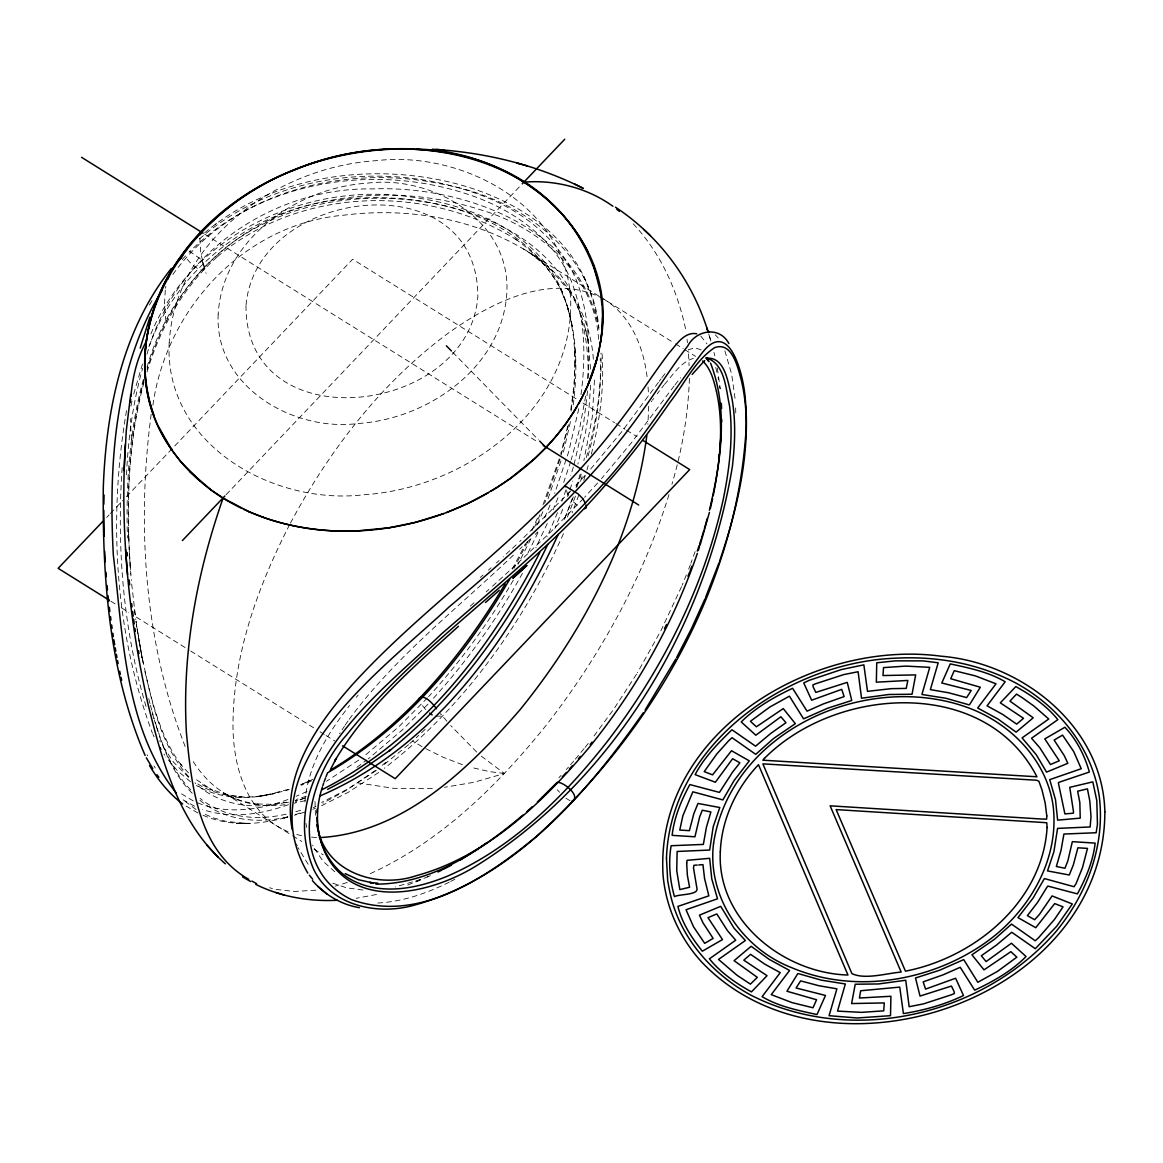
<?xml version="1.0" encoding="UTF-8"?>
<svg xmlns="http://www.w3.org/2000/svg" width="1163" height="1163" viewBox="0 0 1163 1163"><rect width="100%" height="100%" fill="white"/><g stroke="black" fill="none" stroke-linecap="round" stroke-linejoin="round"><path stroke-width="0.75" stroke-dasharray="5 3.75" d="M594.467 380.083L592.272 417.27L583.87 460.693M588.144 378.062C588.667 345.571 583.637 311.742 566.512 283.554C536.288 235.217 479.81 210.837 425.44 201.999C364.906 192.346 300.069 200.806 247.123 232.876C197.085 262.649 163.256 314.301 147.047 369.441M648.707 406.163L647.907 424.35M590.673 385.113L588.667 412.589L585.571 432.243L577.895 464.095M126.505 474.824C128.177 438.902 132.8 402.965 142.627 368.308M315.028 801.554L315.449 817.037M689.412 378.324C688.22 414.202 682.158 449.863 671.923 484.273M304.968 801.976C307.788 765.705 327.544 733.446 349.598 705.49M122.159 467.657C116.591 548.267 123.336 630.39 146.465 707.976M587.577 390.87L583.521 424.059L573.766 465.636M587.664 378.716C590.121 350.339 588.856 321.293 580.904 293.817C568.751 248.766 530.27 215.388 488.242 198.044C394.257 159.535 277.099 170.932 199.338 239.04M199.862 238.342L200.748 253.301L206.069 273.378M581.02 394.62C585.919 357.434 585.367 318.328 571.978 282.827C556.016 241.148 517.361 212.64 476.714 197.405C380.984 161.919 262.518 178.302 189.104 252.298M573.185 404.913C578.563 365.327 576.572 323.445 560.057 286.578C533.744 232.426 472.948 205.895 416.18 197.826C310.259 179.436 192.549 232.847 150.579 334.653M165.277 290.11L164.506 304.299L165.931 321.25M585.687 396.118L579.247 430.281L571.193 459.894M571.106 411.091L574.1 387.846L575.133 360.007L574.013 385.447L570.684 410.597M151.161 414.29C136.507 525.56 144.343 643.677 186.051 748.768M165.568 288.235L165.902 286.389M570.466 421.631L563.343 452.48M568.605 424.699L560.973 455.969M126.52 410.626C108.174 517.651 114.556 631.233 152.469 733.359M152.905 405.117C166.527 308.384 244.652 223.703 344.059 215.155C405.175 207.479 469.867 217.35 523.306 248.897L598.654 295.925M578.811 408.664L568.605 452.073L554.664 493.403M130.91 406.105L132.073 400.93M567.748 426.065L560.682 454.151M133.716 394.01L142.715 363.176M143.979 382.264C127.392 444.717 125.967 510.135 130.779 574.246M144.038 379.778C126.651 445.051 125.778 513.566 131.375 580.497M588.1 455.911C596.546 424.291 601.504 391.538 600.224 358.756M591.342 454.079C599.89 420.759 604.644 386.131 601.911 351.72M143.369 379.414C129.151 430.906 125.88 484.782 127.436 537.975M586.268 457.553C595.936 423.637 601.94 388.398 600.98 353.043M668.987 494.624C643.212 577.866 600.399 655.321 547.133 724.084C498.055 785.258 440.007 842.623 367.479 874.925M586.922 470.07L588.216 465.68M573.344 467.046L570.771 475.536M580.163 474.228L576.048 487.442M560.959 460.839L547.977 498.927M147.018 372.029C159.971 328.329 183.173 286.956 217.539 256.558L216.391 257.561C298.266 187.127 427.315 182.824 517.259 240.334L514.831 238.662C534.515 252.269 551.495 270.238 561.991 291.898C522.754 212.611 422.111 190.383 341.035 199.585C255.831 207.77 178.593 266.022 148.937 346.618M559.243 458.905L542.859 505.236M560.028 459.109L544.618 503.419M583.768 480.319L585.149 475.914M570.713 461.391L563.692 482.456M580.526 481.293L583.157 473.094M147.047 367.246C170.205 284.194 240.523 216.609 326.003 201.315C377.335 190.674 431.458 193.887 481.293 210.023C540.097 227.367 594.729 274.991 598.596 339.378M567.66 496.499L569.361 491.368M569.928 489.667L572.778 481.119M581.253 474.097L576.63 487.733M146.974 354.206C174.217 255.802 271.11 187.156 372.494 188.915C464.328 185.324 581.195 228.006 598.916 329.42M572.356 498.36L563.474 521.882M566.061 489.739L561.947 501.166M695.14 551.596L690.909 563.226M578.796 495.06L572.138 512.839M575.467 496.092L566.541 519.25M573.33 496.877L564.244 519.817M562.747 509.278L554.882 528.467M688.67 569.07L690.371 564.695M558.036 497.619L553.123 509.787M557.499 512.621L547.119 536.986M686.359 574.929L682.158 585.193M550.026 505.062L543.368 520.748M542.888 511.72L536.783 525.923M681.547 586.661L660.889 630.768L637.411 672.752M537.437 518.087L531.665 530.939M534.486 527.319L540.054 514.584M563.503 533.628C522.885 623.979 463.223 707.497 384.357 768.278M547.25 523.481L535.852 547.744M537.917 532.727L526.941 555.114M530.909 538.687L518.015 564.244M527.784 541.624L513.93 568.387M289.645 524.615C258.448 585.454 234.054 651.992 233.022 721.075C232.12 763.321 245.509 814.725 288.671 831.908M290.43 523.132C329.492 450.197 381.362 382.627 448.264 333.17C491.019 302.671 550.07 272.069 601.998 298.091M512.316 569.143L525.545 543.746L524.891 544.269M522.478 573.272C497.459 618.338 467.526 660.758 432.84 698.919M513.276 580.163C489.39 621.914 461.042 661.151 428.58 696.652M149.416 305.026L152.004 300.563M636.554 674.177L613.817 709.081L592.258 738.36M339.581 733.737L340.178 732.777M342.024 729.899L344.553 726.032M345.207 725.072L348.551 720.26M349.249 719.286C395.522 656.266 458.222 607.856 514.337 554.213M658.432 382.394L621.653 431.851L589.045 470.986M659.319 381.202L661.078 378.833M661.921 377.699L666.079 372.247M653.664 398.516L652.428 400.145M651.193 401.802L651.818 400.973M172.851 274.497C233.545 189.976 348.638 162.718 446.548 185.106C518.698 198.335 591.996 250.583 598.916 328.01M657.226 393.806L659.523 390.812M674.133 385.956L631.465 442.696L601.489 478.647M674.976 384.88L680.588 377.786M661.747 387.933L663.899 385.171M664.436 384.502C672.883 375.009 680.442 362.274 693.293 358.422M585.149 747.329L589.234 742.227M584.117 748.594L574.784 759.817M356.212 697.378L358.117 695.125M570.582 764.687L573.737 761.053M566.352 769.499L568.474 767.115M597.622 482.994L584.553 497.313M585.134 475.362L573.984 487.53M558.894 777.756L561.031 775.416M427.388 697.945L399.418 726.163L365.822 754.772M427.984 704.167L402.151 730.073L368.235 758.93M182.169 259.553L185.629 255.86C186.167 261.631 208.758 279.629 203.147 263.827M583.521 498.433L550.564 532.102L516.939 563.997M570.829 490.888L519.701 541.551M106.633 517.433L109.118 514.831M110.354 513.523L122.726 500.541M126.447 496.63L352.622 259.233L578.462 400.188M226.102 494.682L521.009 185.15M535.213 534.369L537.742 531.898M425.149 729.346L416.238 737.749M530.095 539.298L526.199 543.019M522.274 546.741L519.643 549.227M512.476 548.282L517.288 543.79M509.801 550.724L503.143 556.844M515.616 565.218L490.263 588.231M496.441 562.936L499.116 560.508M409.841 743.535L414.958 738.912M488.373 570.204L491.062 567.777M486.265 591.822L488.925 589.423M480.319 577.43L483.008 575.031M470.332 606.097L474.3 602.55M408.562 744.654L381.522 766.65M204.673 232.804C267.635 179.829 355.704 164.274 435.311 179.073C497.735 190.514 563.677 224.168 588.115 286.287M382.162 765.269L385.956 762.245M356.867 767.376L366.81 759.991M375.344 770.473L345.469 790.811L322.849 803.226M358.786 760.064L326.527 781.26M378.745 772.421L348.1 792.41L320.799 806.09M376.361 770.444L348.507 788.659L321.686 802.397M215.17 224.343L216.565 223.412M450.677 881.423L454.864 879.272M449.296 882.15C426.763 893.358 402.354 901.877 377.03 903.07M312.803 779.384L300.926 784.705L311.524 779.85M307.047 791.465L296.085 796.335M304.837 797.949L295.228 802.077M313.109 807.747L315.885 806.511M311.48 780.896L301.159 785.316M407.733 885.058L428.725 876.364M427.359 876.96L430.31 875.681M415.961 881.859L422.373 879.097M301.013 784.632L303.616 783.571M312.789 809.303L315.449 808.285M420.788 879.359L395.449 886.962M288.453 804.651C261.268 814.493 230.579 819.115 202.653 809.492M287.959 799.519C259.262 810.16 226.305 814.74 197.288 802.703M295.344 814.667L300.752 812.763M306.349 796.161L296.172 799.548M347.286 882.47L335.264 886.119M481.308 756.154L504.466 773.497L473.893 782.292L444.499 787.307M288.148 789.473L263.289 795.739L275.122 793.399L256.049 796.64L271.168 794.344L289.296 789.575M304.851 812.123L294.457 815.219M295.925 811.687L300.912 810.204M203.045 815.263C229.547 826.922 260.018 824.843 287.319 817.153M304.837 798.138L295.344 800.813L297.757 800.246M284.659 817.923L287.93 817.008M305.186 800.653L294.384 803.168M286.2 802.194C255.031 810.204 218.935 805.741 194.933 782.859M287.654 816.862C257.445 824.145 222.918 820.293 198.8 799.315M376.507 894.478L356.154 898.316M286.113 814.158C256.979 820.962 223.878 817.894 200.051 798.327M288.526 802.252L270.688 804.287L256.543 803.953L258.986 804.244C246.512 802.804 234.228 799.33 223.354 792.919C242.704 804.665 266.225 807.82 288.337 804.229M266.342 795.23C242.893 799.737 217.336 797.891 196.445 785.534M261.588 795.928C238.837 799.112 214.515 795.463 195.282 782.336M432.374 788.456L393.559 788.325L357.957 782.903M315.914 890.175L294.384 891.469L274.526 889.259L269.642 887.732M436.038 716.19L442.522 716.074L440.864 714.053M244.419 823.302L249.202 823.288L236.263 823.23L244.419 823.302L226.058 821.354L213.178 817.807L202.42 813.126M316.54 837.491L310.259 837.055M238.778 796.771L242.064 796.96L225.186 794.314L209.587 788.674M362.958 890.029L346.4 887.791L332.778 883.197M504.466 773.497L489.449 771.621L470.201 767.158M301.624 835.717L295.009 834.06M462.394 764.716L442.74 757.055L425.76 748.667M569.957 800.653L565.858 798.24M235.798 799.039C217.248 791.378 202.333 776.695 192.04 759.686M194.541 806.206L183.085 799.839M193.305 800.944L178.332 791.945M189.206 251.063L202.202 260.163L201.984 259.305M197.928 813.01L184.176 804.956M202.289 784.734L212.785 790.404L194.701 778.585M421.995 746.588L412.618 741.064M701.115 349.845L695.023 347.839L688.38 349.714L689.078 365.749M603.408 298.935C630.608 314.868 643.401 346.676 647.05 376.696M600.195 296.885L674.017 342.954M675.558 343.914L683.248 348.711M684.774 349.67L695.547 356.387M583.041 403.038L614.515 422.678M616.012 423.623L625.011 429.234M626.508 430.179L637.019 436.721M204.732 234.185L537.117 441.62M110.819 601.198L115.311 604.004M121.315 607.74L128.817 612.436M136.333 617.117L189.162 650.088M190.674 651.033L317.034 729.899M320.043 731.774L324.535 734.58M326.047 735.51L335.046 741.136M225.404 793.835L291.084 834.83M292.611 835.775L301.769 841.503M313.981 849.135L323.154 854.849M196.024 809.506L182.94 799.679M523.306 248.897C564.171 271.27 591.153 314.475 593.421 360.923M577.182 505.135L571.178 499.886M190.514 781.754L177.183 770.458L165.946 756.982M334.784 871.799L322.965 861.158L313.879 847.638M542.191 262.068L528.54 251.891L551.829 270.659L568.489 290.227L567.282 288.337C578.084 303.79 584.393 321.904 587.94 340.294L585.44 328.795L585.948 331.135M188.566 777.364L173.505 762.128L161.424 743.986M700.722 336.034L706.973 343.943M476.685 752.054L450.663 725.523M188.479 772.901L180.338 763.902L182.431 766.722C161.119 739.072 152.716 704.269 144.764 670.949M452.683 352.244L538.411 439.803M192.229 793.282C175.657 776.666 165.553 754.932 158.372 732.879M557.222 789.735L559.621 792.265M190.703 789.881C175.133 773.933 165.422 753.406 158.517 732.457M188.799 776.782C158.095 742.721 150.463 694.747 140.897 651.687M715.347 334.828L718.211 338.011M425.6 709.561L420.352 702.975M633.166 223.776C660.86 253.127 677.84 291.361 685.923 330.583M446.897 721.22L440.632 713.777M308.137 864.283L298.048 847.667M153.923 765.995L155.275 767.929M164.012 754.191L164.637 755.121M147.061 754.787L147.643 755.848M159.709 740.816L160.276 741.878M154.054 736.79L152.993 734.522M312.643 845.123L313.051 845.966M568.096 495.423L566.308 490.045M583.841 276.256L592.752 299.56L597.986 322.006M296.478 843.902L297.248 845.806M724.869 350.819L731.687 374.297L735.263 400.072M158.168 731.44L157.165 728.358M157.906 731.498L154.286 719.97M156.816 727.311L153.981 718.036M708.761 334.115L711.204 342.198M204.107 267.185L202.362 260.788M709.532 336.529L710.869 341.035M152.557 713.951L153.85 718.458M152.193 711.741L153.094 714.896M203.016 263.318L202.406 260.977M150.449 705.287L151.757 710.128M570.655 318.662L566.599 304.095L560.653 289.238L566.599 304.095L570.655 318.662L567.922 308.05L572.632 328.068M713.966 352.447L714.838 355.893M148.762 698.643L150.027 703.63M715.739 367.406L717.629 375.344M306.727 827.46L305.913 823.346M570.263 317.005L573.839 338.942L575.162 362.609L574.784 347.897L575.06 356.561M718.065 377.452L718.501 379.603M141.697 656.034L142.075 657.996L136.42 624.604L143.601 665.614M142.075 657.996L137.205 629.445M717.309 367.944L720.275 388.878M138.906 640.58L140.621 650.233M587.431 338.011L590.673 369.747M719.65 386.32L719.984 388.631M136.013 621.246L136.711 626.188L136.042 621.216M131.681 583.971L135.809 619.559M134.457 609.616L135.548 617.946M687.013 339.276L687.449 342.751M131.477 439.658L130.271 418.593M648.067 386.872L648.561 395.638M130.256 566.512L129.195 548.834M128.773 539.239L128.541 531.055M735.656 407.922L735.772 413.417M169.202 342.751C163.809 444.193 272.942 505.556 363.699 494.769C461.188 488.562 564.462 416.383 570.553 312.716C575.947 211.273 466.828 149.911 376.071 160.683C278.582 166.905 175.279 239.069 169.202 342.751M218.179 314.155C214.414 386.363 292.872 432.011 358.073 423.506C428.188 419.043 502.489 367.13 506.864 292.553C510.63 220.359 432.156 174.712 366.97 183.202C296.841 187.679 222.54 239.593 218.179 314.155M246.004 305.695C245.262 442.522 468.238 415.961 477.819 296.958C478.545 160.131 255.584 186.691 246.004 305.695M287.523 817.022L284.048 817.952L287.523 817.037"/><path stroke-width="1.5" d="M103.798 510.324L104.088 536.23M103.856 504.204L104.059 495.002M721.612 422.111L721.671 419.32M124.107 470.506L126.273 430.673L130.692 394.431M602.507 317.703C602.376 348.057 593.334 377.975 578.36 404.244M130.532 402.049L130.707 399.331M316.903 812.646L317.106 809.375M125.342 444.586C120.051 531.404 128.904 618.847 147.905 703.615C162.035 761.125 178.855 823.477 225.36 863.818M720.915 436.474L720.101 445.473M130.91 396.641C132.451 377.684 136.885 358.698 146 341.878M646.875 435.34C633.37 536.972 583.739 631.087 519.803 710.012C468.035 769.557 402.66 833.362 319.273 837.607M599.934 345.091C622.83 236.322 518.015 150.463 416.819 149.126M718.618 457.829L719.054 454.689M713.21 495.714C719.882 461.726 724.142 426.021 716.524 391.786M712.57 498.753L710.331 508.624M709.415 510.237C720.711 462.525 728.925 410.132 710.52 363.074M709.415 512.403L700.039 545.258M200.487 234.606L201.141 232.309C255.613 175.54 335.656 145.39 413.955 148.98M707.22 518.582L704.356 528.714M322.369 787.104C314.33 811.309 315.871 839.352 329.74 861.143C361.94 910.135 432.738 892.254 474.678 866.842C613.744 781.071 705.694 626.203 732.341 466.843C735.016 443.772 735.99 420.177 731.731 397.223C728.009 383.659 725.494 356.212 706.188 358.277M140.2 348.1L149.853 317.252M597.084 358.597L587.751 385.491L581.326 398.72M701.783 537.262L703.862 530.415M699.588 544.153L701.231 538.978M699.414 547.162L698.948 548.602M322.805 785.795L323.648 783.193M698.323 550.506L698.629 549.547M697.262 551.088L699.123 545.534M223.238 497.706C196.867 572.748 181.922 652.647 186.4 732.356C191.43 784.952 197.768 850.371 248.722 879.315M697.349 553.384C673.028 624.182 635.609 690.4 588.362 748.42C542.249 802.993 486.628 856.564 415.889 875.826C377.975 888.59 327.617 873.093 318.153 830.324M719.504 561.424C737.24 509.35 750.44 453.977 745.265 398.618C743.637 375.445 729.39 316.365 701.463 353.77C665.483 401.38 634.358 452.916 592.229 495.685C545.825 545.796 492.981 589.19 441.547 633.893C380.519 692.421 272.564 771.985 313.53 869.023C330.83 905.788 377.045 915.412 413.359 905.425C513.159 878.341 586.079 794.518 643.212 712.846M167.719 279.338L170.35 272.854M718.967 562.907L705.621 597.331M324.084 781.885L325.538 777.945M690.168 570.67L691.767 566.454M588.289 252.923C536.725 147.338 394.344 127.072 294.515 169.958C199.716 205.066 117.056 311.161 153.821 414.828M587.635 385.593C598.552 360.065 604.382 331.993 601.983 304.212M687.973 576.31L689.63 572.08M326.033 776.637L327.675 772.654M704.996 598.829L691.302 628.979L676.662 657.488M558.211 534.442C508.609 642.339 431.895 748.143 319.825 796.015M547.773 544.444C510.252 623.252 457.466 695.939 389.271 750.964L390.608 749.859L353.654 775.605L327.603 789.386M539.806 552.454C490.786 648.969 420.206 740.22 321.918 789.735M664.466 628.703L666.573 624.458M330.655 769.179L336.223 758.392L334.639 761.154C365.822 707.976 413.301 667.199 458.498 626.29M675.848 658.985L645.116 710.041M573.955 411.542L581.427 398.618M509.67 579.29C464.938 655.917 406.149 727.282 328.533 772.217M159.549 294.53C113.785 372.582 108.755 466.726 113.305 554.911C122.987 634.794 124.223 727.268 176.398 793.253M577.11 406.41C556.466 441.678 525.749 470.448 490.771 491.251M505.149 583.928C461.173 657.313 404.419 726.09 330.103 770.269M160.407 293.032L162.253 290.125M565.567 424.001L574.057 411.455M171.354 268.435C122.188 330.161 106.08 410.583 103.289 487.69C102.431 577.909 108.915 671.72 145.128 755.47M556.205 436.038L565.654 423.928M590.164 744.509L592.112 742.096M692.145 374.428L704.691 360.53M578.389 758.741L580.366 756.415M597.36 278.015C540.635 98.84 274.163 120.53 181.457 255.904C144.386 304.895 131.899 375.155 160.567 430.935C177.474 465.026 207.145 491.658 241.163 508.115M545.898 447.581L556.292 435.965M569.376 769.063L572.4 765.676M177.91 260.585C183.187 258.738 182.62 251.804 186.56 250.263M562.281 776.869L566.352 772.436M201.141 232.309C145.171 288.162 122.188 382.831 172.357 450.517M102.984 521.257L58.15 568.329L109.278 600.224M182.373 540.591L224.866 496.005M522.26 183.841L564.738 139.24M571.862 801.147C581.616 796.917 563.953 781.769 557.179 782.306L537.364 802.019M534.718 458.585L545.985 447.522L539.676 441.082M526.897 811.6L532.203 806.773M485.494 602.492L499.261 590.339M534.791 458.527L509.961 478.705M522.899 815.089C481.627 849.833 432.113 883.996 375.94 884.171M480.493 847.1L486.076 843.175M479.112 848.045L459.734 860.387M697.248 865.068L693.977 865.257L693.482 867.816L696.884 888.11C699.239 895.219 679.177 893.969 674.453 896.6C669.844 880.304 668.26 862.495 671.124 845.734L703.353 844.411L706.435 827.184L710.898 811.963L702.307 810.218L699.646 816.949L694.936 836.793L672.127 835.354C674.133 817.487 681.285 800.275 689.848 784.574L719.461 792.396L732.603 772.058L739.886 762.812L732.632 758.712L715.376 782.234L695.14 774.631C704.153 757.317 718.138 743.288 731.934 729.753L755.557 746.181L770.822 733.373L785.97 722.703L780.882 716.757L755.834 735.22L741.224 721.947C755.601 707.54 774.238 697.03 792.599 688.278L807.049 711.16L823.055 704.037L844.12 696.593L841.721 689.354L811.643 700.213L803.749 682.957L808.997 680.399L841.576 669.51L863.862 664.843L867.496 691.345L891.236 688.656L906.224 688.409L907.838 680.442L876.35 682.187L876.742 662.779L895.597 660.846L922.826 660.875L938.192 662.779L930.371 689.63L948.383 692.726L966.642 697.596L971.207 690.473L941.783 683.001L950.273 663.899C969.055 667.984 988.448 671.909 1005.166 681.765L987.053 705.825L1002.593 714.373L1016.68 724.127L1023.498 718.298L1000.311 702.845L1015.822 686.563C1031.407 695.241 1046.54 705.723 1057.865 719.635L1031.537 738.243L1039.824 747.794L1050.465 764.527L1059.26 760.776L1044.796 738.883L1064.93 727.253C1076.633 739.726 1084.788 755.674 1089.353 772.043L1060.234 781.87L1058.432 782.612L1058.577 783.935L1064.901 813.911L1073.275 813.199L1073.551 812.094L1069.756 787.336L1092.813 781.87L1096.796 800.595L1097.45 824.349L1096.157 832.737L1063.912 834.045L1061.049 850.255L1056.367 866.493L1064.959 868.252L1067.867 860.853L1072.344 841.663L1095.139 843.102C1093.162 860.983 1085.951 878.152 1077.432 893.882L1047.848 886.09L1046.86 887.369L1037.512 902.503L1027.38 915.644L1034.634 919.729L1039.417 914.467L1052.108 895.932L1072.33 903.971L1056.76 926.17L1035.317 948.703L1011.723 932.261L996.458 945.083L981.31 955.753L986.108 961.568L1011.432 943.237L1026.042 956.524C1011.795 971.032 993.013 981.572 974.667 990.178L960.231 967.296L943.164 974.812L923.175 981.863L925.559 989.102L955.623 978.243L963.502 995.513C944.647 1004.628 924.047 1010.298 903.404 1013.598L899.755 987.111L860.678 990.76L859.428 998.014L890.916 996.269L890.509 1015.677L857.175 1017.988L829.074 1015.692L836.909 988.826L818.897 985.73L800.638 980.874L796.074 987.983L825.483 995.455L816.993 1014.558C798.225 1010.429 778.817 1006.562 762.099 996.691L780.228 972.631L764.687 964.083L750.586 954.329L743.782 960.158L767.028 975.699L751.458 991.894C735.845 983.244 720.726 972.748 709.415 958.821L735.714 940.213L727.515 930.72L716.801 913.929L708.005 917.68L722.485 939.588L702.336 951.189C691.767 938.003 681.94 922.971 677.913 906.413L708.834 895.844L704.545 878.458L702.961 864.647L698.759 864.938M496.514 487.748L510.019 478.676M482.427 496.019L496.557 487.719M488.344 492.676L468.151 503.332L446.621 512.52M451.52 865.068L443.365 869.357M482.471 495.99C410.51 535.358 318.793 544.444 243.329 509.147M437.986 871.988L442.013 870.04M443.844 513.552L415.38 522.391L388.965 527.813M388.994 527.813L356.3 530.982L340.061 531.098M728.881 343.536C719.432 325.771 696.012 329.958 687.696 346.109C671.066 367.275 657.226 390.448 641.293 412.124C588.245 487.37 518.378 548.209 448.598 607.391C380.897 670.949 246.163 767.057 307.773 873.093M584.626 508.783L586.341 507.795L585.948 504.989M523.888 182.126C555.187 179.669 587.3 187.854 612.886 206.244M337.241 900.249C309.314 901.703 280.923 896.862 255.773 884.403M340.119 531.098C313.908 530.43 287.784 525.996 263.027 517.288M436.387 149.504C487.035 152.847 537.48 165.306 582.925 188.188M705.941 357.826C725.189 363.234 725.785 389.256 729.55 405.8C733.359 436.779 729.564 468.224 723.386 498.651C704.08 587.257 662.009 670.019 607.086 741.776C563.822 796.742 512.025 848.22 447.014 876.35C417.808 888.285 382.758 895.583 353.218 880.725C330.088 868.95 317.383 842.695 316.947 817.458M432.331 149.242L444.339 149.94M377.786 883.153L369.645 882.484L373.279 883.051L358.335 879.679L345.207 873.631M707.715 331.499L709.299 331.644M359.469 907.692C341.122 904.669 324.535 894.58 312.44 880.624M518.393 163.474L516.721 163.067L527.464 165.96M696.724 333.766C684.266 331.44 676.343 344.917 669.205 352.84C654.58 372.029 641.569 392.367 627.119 411.673C600.079 448.525 569.361 482.558 536.448 514.25C476.408 572.69 408.504 622.83 352.055 685.007C317.441 724.069 281.591 774.543 292.233 829.655M275.733 892.428L284.15 895.117M248.998 511.735L263.143 517.302M249.129 511.749L222.933 498.026M574.522 183.943L583.288 188.391M251.877 881.06L256.616 883.676M242.558 876.873L250.568 881.51M432.171 714.882L429.612 713.21M643.183 440.573L689.688 469.59L395.216 778.687L342.547 745.817M81.628 157.354L203.191 233.225M543.281 445.458L638.676 505.004M211.012 489.943L223.078 498.055M615.431 207.174C659.494 236.249 692.537 280.981 707.947 331.426M616.826 209.34L619.443 211.404M211.172 489.972L189.714 471.538M182.693 803.967C169.057 793.704 158.212 780.126 149.518 765.545M326.73 893.867L317.775 886.293M702.685 360.981C710.986 368.947 713.806 380.635 716.452 391.466M650.495 235.769L643.706 229.489M200.08 481.133L180.454 461.304M446.374 345.804L451.418 350.95M706.871 359.076L708.703 361.024M207.029 845.254L218.164 857.364M312.687 879.17L309.343 875.187M436.503 708.689C433.087 703.949 423.637 692.901 418.564 698.89M156.932 774.689L158.88 777.204M180.628 461.362L172.168 450.459L158.72 427.112M707.133 359.047L708.878 361.693M152.775 768.685L146.334 757.782M160.916 749.379L159.709 747.387M565.203 486.817L564.811 485.741L578.229 493.984L582.867 498.723L585.44 503.375M593.493 265.091L600.195 291.07M706.9 328.039L708.296 332.589M317.717 828.739L316.801 824.945M121.01 677.259L121.679 680.224M119.702 671.255L120.356 674.278M117.536 660.526L118.146 663.608M116.358 654.246L116.94 657.386M115.224 647.878L115.791 651.076M138.484 650.669L138.978 653.591M113.887 639.81L114.672 644.68M112.855 633.254L113.349 636.554M134.923 628.369L135.359 631.407M111.648 624.967L112.113 628.311M133.629 619.225L134.254 623.833M110.5 616.564L110.936 619.952M600.312 290.895L601.867 304.372M132.626 611.52L133.222 616.172M109.337 607.217L109.845 611.491M131.681 603.742L132.044 606.868M108.682 601.475L108.057 595.703M107.069 585.498L107.476 589.888M129.209 580.017L129.645 584.815M125.546 549.183L127.567 574.507M105.964 572.24L106.313 576.688M127.16 552.556L127.363 555.798M105.252 561.831L104.685 551.335M721.351 403.343L721.583 408.533M686.679 863.062L687.348 875.158L689.586 887.267L679.832 889.593L676.735 870.607L677.128 851.461L709.677 850.051L713.21 826.733L719.795 807.544L697.989 803.444L693.875 813.519L689.383 830.658L679.774 830.062L682.87 815.757L692.843 791.814L722.863 799.911L734.202 780.373L749.292 760.849L731.498 750.731L712.585 774.878L704.226 771.607L716.699 754.089L728.692 740.729L732.036 737.691L755.732 754.351L773.599 738.476L795.332 723.662L783.251 708.587L756.386 726.788L750.411 721.293L769.848 707.017L789.43 696.172L803.56 718.836L827.605 708.238L851.767 700.475L847.245 682.376L815.815 692.407L813.17 686.897L812.85 684.963L815.626 683.757L843.742 674.598L858.105 671.734L861.536 698.222L888.808 694.5L912.054 694.238L915.674 674.903L882.979 675.543L883.546 667.606L905.832 666.094L929.731 667.344L921.925 694.471L945.795 698.251L968.488 704.676L969.477 704.822L980.322 687.231L950.694 678.712L954.271 670.688L975.35 675.877L996.008 683.815L977.676 708.005L998.087 719.097L1016.113 732.138L1033.224 717.789L1009.964 701.115L1016.506 694.122L1021.87 697.451L1033.805 705.956L1048.75 719.01L1022.073 737.894L1036.277 754.743L1046.555 772.116L1067.838 763.291L1064.174 755.485L1054.129 740.09L1062.56 735.118L1073.754 751.661L1081.227 768.728L1049.724 779.646L1055.524 799.781L1057.618 820.148L1080.223 818.127L1079.845 802.659L1077.665 791.203L1087.434 788.863L1089.833 801.191L1091.01 816.63L1090.138 826.98L1057.574 828.39L1053.896 851.781L1047.514 870.913L1069.277 874.998L1073.347 864.879L1077.883 847.798L1087.492 848.394L1082.535 867.424L1076.095 883.589L1074.045 886.729L1044.403 878.574L1033.064 898.083L1017.974 917.607L1035.768 927.725L1054.696 903.593L1063.04 906.849L1054.507 919.41L1038.559 937.741L1035.23 940.765L1011.534 924.105L994.467 939.297L971.934 954.794L984.014 969.869L1010.88 951.668L1016.855 957.164L997.476 971.396L977.836 982.284L963.705 959.62L939.66 970.218L915.499 977.981L920.035 996.08L951.45 986.05L954.082 991.559L954.416 993.493L951.61 994.714L923.582 1003.858L909.161 1006.722L905.744 980.249L878.487 983.956L855.227 984.232L851.607 1003.553L884.287 1002.928L883.72 1010.851L861.449 1012.362L837.52 1011.112L845.341 983.985L821.325 980.147L798.792 973.765L797.774 973.635L786.944 991.239L816.571 999.758L813.01 1007.769L791.945 1002.593L771.258 994.641L789.575 970.451L769.179 959.359L751.153 946.304L734.086 960.667L757.302 977.342L750.426 984.131L737.095 975.306L718.516 959.431L745.381 940.518L734.115 928.292L720.726 906.34L699.428 915.165L703.092 922.986L713.123 938.381L704.705 943.353L693.526 926.795L686.039 909.728L717.513 898.81L711.771 878.908L709.648 858.309L687.057 860.329L686.679 863.062M720.304 851.941C716.873 920.209 783.324 973.14 847.958 975.03L758.48 764.702C736.266 788.092 721.511 819.464 720.304 851.941M746.253 426.385C737.807 584.189 651.673 732.254 536.027 836.822C486.207 877.687 418.317 924.047 351.241 899.508C286.185 867.627 306.581 779.225 346.589 734.987C422.038 640.566 527.29 575.874 605.996 484.404C629.227 458.426 650.364 430.63 670.179 401.976C684.498 383.761 694.863 360.835 714.605 347.65C732.109 341.326 737.604 367.014 741.005 378.978C744.843 394.461 746.37 410.452 746.253 426.385M1104.85 811.832C1104.632 1000.049 826.777 1094.325 701.42 961.743C679.686 937.829 665.672 906.936 663.026 874.649C654.827 732.545 813.111 638.923 941.1 656.208C1022.277 662.765 1102.946 726.642 1104.85 811.832M666.457 858.12L667.678 880.58L669.19 888.692C677.491 934.936 710.782 973.518 751.429 995.441C851.898 1046.249 982.72 1015.706 1055.844 931.737C1086.954 894.187 1105.373 845.399 1099.253 796.335C1091.883 747.431 1058.621 706.479 1015.91 683.059C979.784 663.957 938.308 656.136 897.662 658.098C789.619 661.311 670.571 743.012 666.457 858.12M1047.093 827.475C1042.644 901.601 974.987 957.585 905.454 971.163L836.139 809.593L1044.04 822.546L1046.802 822.793L1047.093 827.475M713.602 843.117C706.799 896.15 741.936 948.063 790.84 967.325C853.744 994.234 929.252 981.834 984.625 943.251C1028.63 912.548 1060.133 859.675 1052.995 804.854C1046.249 760.587 1012.217 725.203 971.541 709.037C869.531 668.943 731.12 729.579 713.602 843.117M1046.787 815.961L1046.613 819.145L1041.859 819.043L830.12 805.828L901.165 972.064C886.482 973.3 864.952 979.915 851.912 973.605L762.87 763.858L1036.538 780.228L1038.893 781.231L1042.033 790.055L1045.188 803.052L1046.787 815.961M764.44 758.407L762.855 760.195L1036.931 776.782C985.395 676.343 835.935 686.112 764.44 758.407M526.781 565.596L513.057 578.04L526.781 565.596"/></g></svg>
